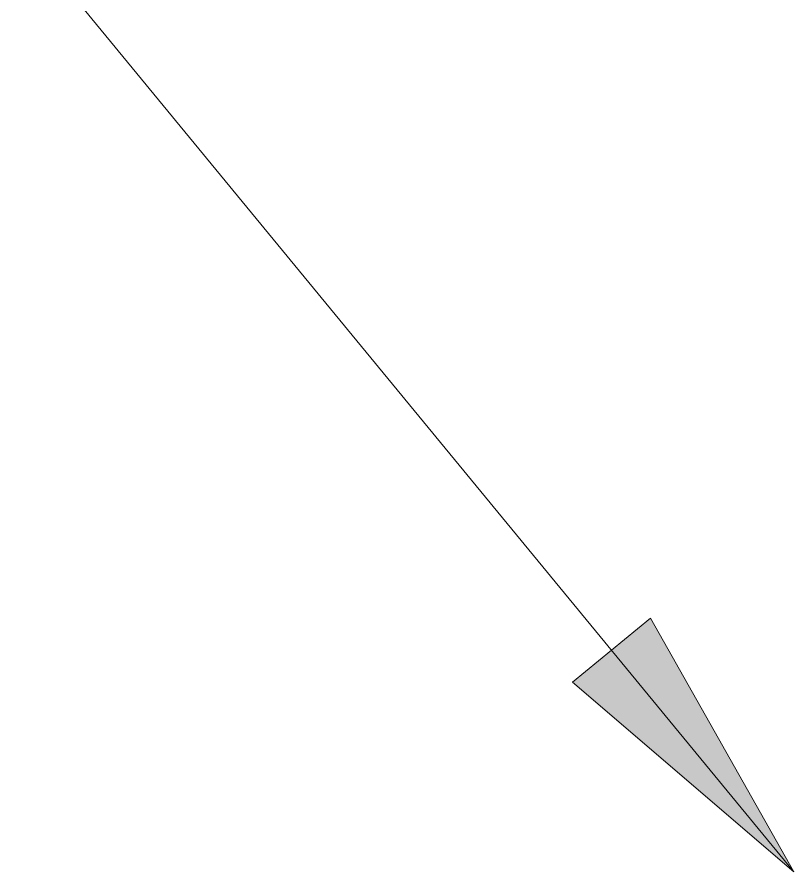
# Model space of a CAD drawing. Header units: millimetres. Extents: x 434053 to 1059003, y -2417481 to 936527.
# Drawn here: x 640155 to 640967, y -2247081 to -2246188 of the extents above; entities that cross this region are included whole.
import ezdxf

# ---------------------------------------------------------------- set-up
doc = ezdxf.new("R2010")
doc.units = ezdxf.units.MM
doc.header["$LTSCALE"] = 1000
doc.header["$MEASUREMENT"] = 0
doc.layers.add('A-ANNO-NOTE', color=3, linetype='Continuous', lineweight=5)
doc.layers.add('HZHZNEWPLOTLAYER#@$TT', color=7, linetype='Continuous')

# ---------------------------------------------------------------- blocks, each defined once
blk = doc.blocks.new('A$C6AE5520D')
at = {"layer": 'A-ANNO-NOTE'}
blk.add_hatch(color=256, dxfattribs=at).paths.add_polyline_path([(15074.54, 9299.99), (14924.83, 9565.3), (14843.12, 9498.1)])
for p, q in [((15074.54, 9299.99), (14156.67, 10416.05)), ((14924.83, 9565.3), (14843.12, 9498.1)), ((15074.54, 9299.99), (14924.83, 9565.3)), ((14843.12, 9498.1), (15074.54, 9299.99))]:
    blk.add_line(p, q, dxfattribs=at)

msp = doc.modelspace()

# ---------------------------------------------------------------- block references
at = {"layer": 'HZHZNEWPLOTLAYER#@$TT'}
msp.add_blockref('A$C6AE5520D', (625892.32, -2256381.35), dxfattribs=at)

doc.saveas('drawing.dxf')
